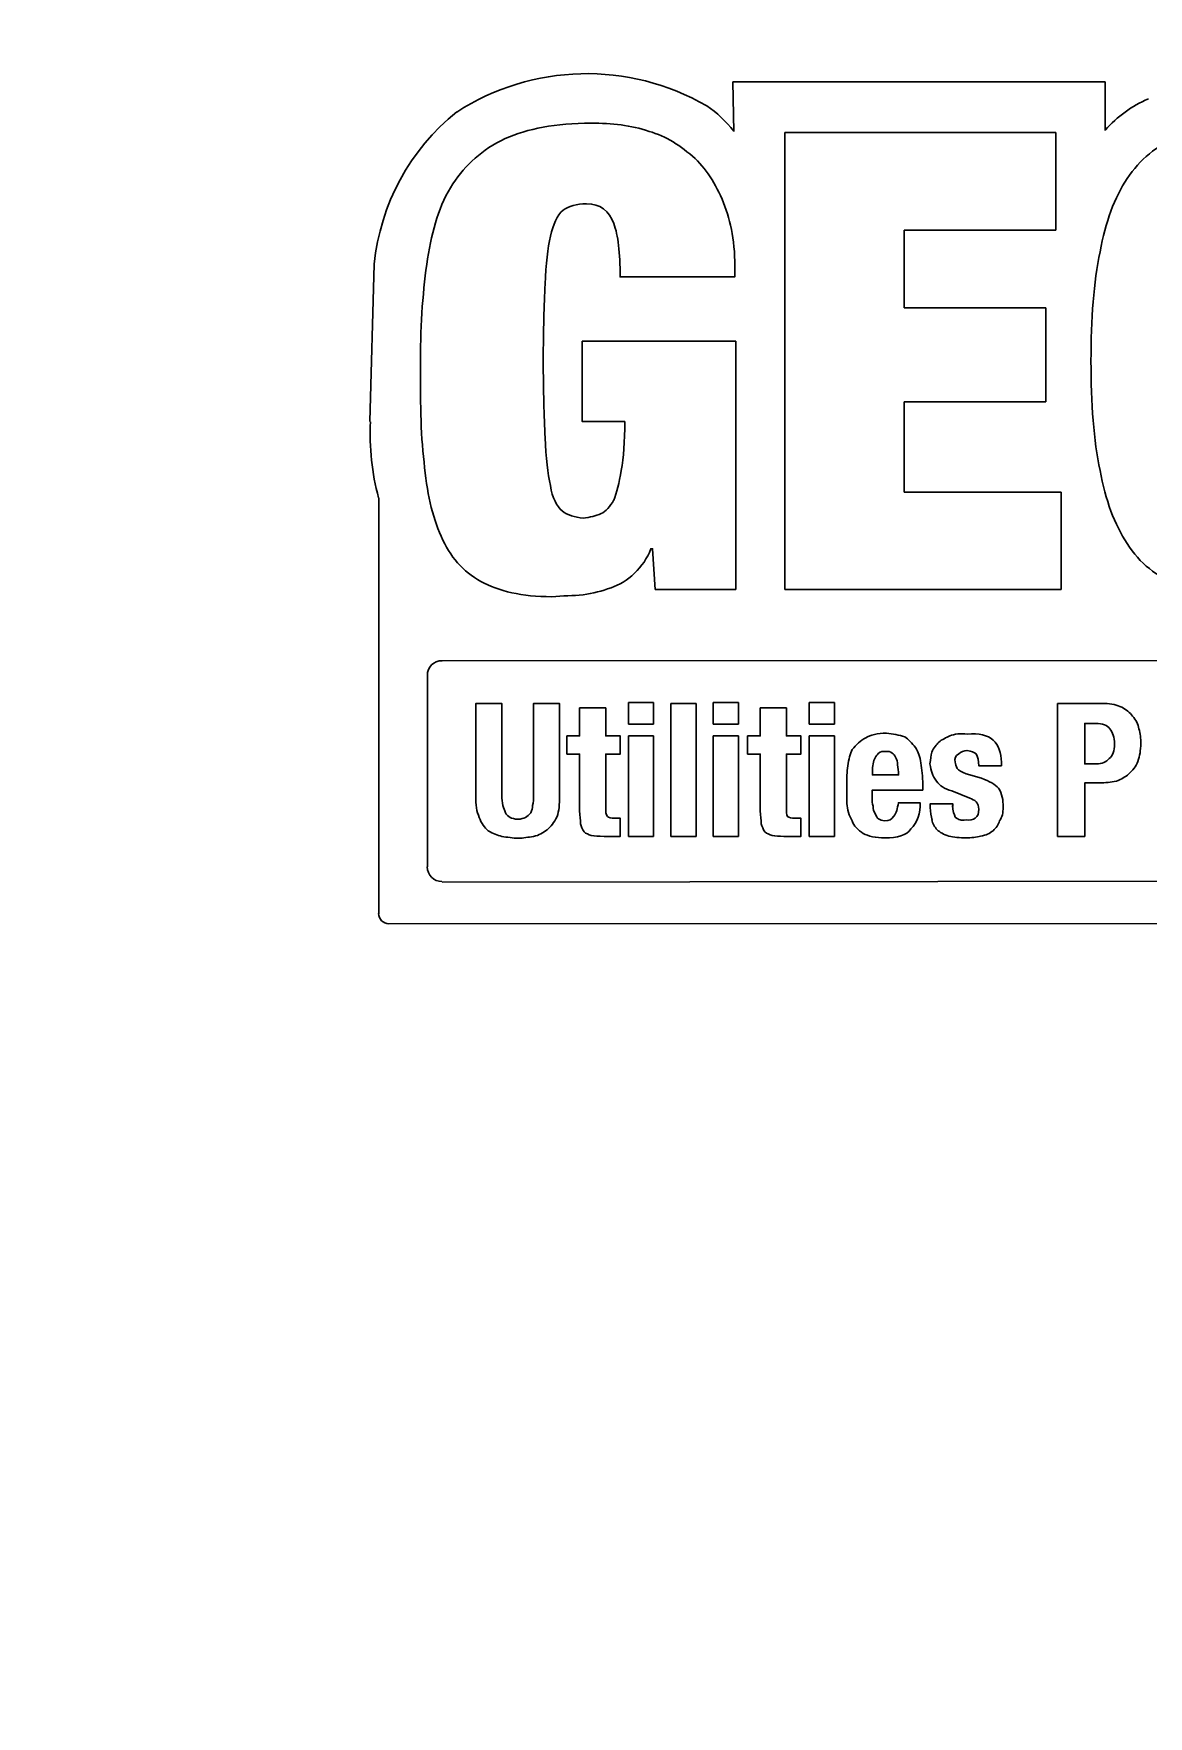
# Model space of a CAD drawing. Header units: feet. Extents: x -16154 to 3860, y -1534289809 to -1534279773.
# Drawn here: x -11130.2 to -11019.9, y -1534285351.2 to -1534285184.7 of the extents above; entities that cross this region are included whole.
import ezdxf

# ---------------------------------------------------------------- set-up
doc = ezdxf.new("R2010")
doc.units = ezdxf.units.FT
doc.header["$MEASUREMENT"] = 0
doc.layers.add('ASEDOLIKE - Level 4', color=7, linetype='Continuous', lineweight=0)
doc.layers.add('Level 18', color=7, linetype='Continuous', lineweight=0)

msp = doc.modelspace()

# ---------------------------------------------------------------- linework, layer by layer
at = {"layer": 'ASEDOLIKE - Level 4', "color": 7, "linetype": 'Continuous', "lineweight": 30}
for p, q in [((-11060.93, -1534285194.37), (-11061.02, -1534285189.45)), ((-11061.02, -1534285189.45), (-11024.19, -1534285189.45)), ((-11024.19, -1534285189.45), (-11024.19, -1534285194.28)), ((-11055.9, -1534285239.71), (-11055.9, -1534285194.47)), ((-11055.9, -1534285194.47), (-11029.08, -1534285194.47)), ((-11029.08, -1534285194.47), (-11029.08, -1534285204.13)), ((-11029.08, -1534285204.13), (-11044.1, -1534285204.13)), ((-11044.1, -1534285204.13), (-11044.1, -1534285211.82)), ((-11096.96, -1534285223.07), (-11096.51, -1534285207.51)), ((-11044.1, -1534285211.82), (-11030.07, -1534285211.82)), ((-11030.07, -1534285211.82), (-11030.07, -1534285221.12)), ((-11030.07, -1534285221.12), (-11044.1, -1534285221.12)), ((-11044.1, -1534285221.12), (-11044.1, -1534285230.06)), ((-11096.06, -1534285271.79), (-11096.06, -1534285230.67)), ((-11044.1, -1534285230.06), (-11028.55, -1534285230.06)), ((-11028.55, -1534285230.06), (-11028.55, -1534285239.71)), ((-11028.55, -1534285239.71), (-11055.9, -1534285239.71)), ((-11089.81, -1534285246.76), (-10874.53, -1534285246.67)), ((-11091.24, -1534285267.14), (-11091.24, -1534285248.19)), ((-11071.37, -1534285253.03), (-11071.37, -1534285250.89)), ((-11071.37, -1534285250.89), (-11068.87, -1534285250.89)), ((-11068.87, -1534285250.89), (-11068.87, -1534285253.03)), ((-11067.17, -1534285264.12), (-11067.17, -1534285250.98)), ((-11067.17, -1534285250.98), (-11064.67, -1534285250.98)), ((-11064.67, -1534285250.98), (-11064.67, -1534285264.12)), ((-11062.97, -1534285253.03), (-11062.97, -1534285250.89)), ((-11062.97, -1534285250.89), (-11060.46, -1534285250.89)), ((-11060.46, -1534285250.89), (-11060.46, -1534285253.03)), ((-11053.49, -1534285253.03), (-11053.49, -1534285250.89)), ((-11053.49, -1534285250.89), (-11050.99, -1534285250.89)), ((-11050.99, -1534285250.89), (-11050.99, -1534285253.03)), ((-11068.87, -1534285253.03), (-11071.37, -1534285253.03)), ((-11071.37, -1534285264.12), (-11071.37, -1534285254.19)), ((-11071.37, -1534285254.19), (-11068.87, -1534285254.19)), ((-11068.87, -1534285254.19), (-11068.87, -1534285264.12)), ((-11060.46, -1534285253.03), (-11062.97, -1534285253.03)), ((-11062.97, -1534285264.12), (-11062.97, -1534285254.19)), ((-11062.97, -1534285254.19), (-11060.46, -1534285254.19)), ((-11060.46, -1534285254.19), (-11060.46, -1534285264.12)), ((-11050.99, -1534285253.03), (-11053.49, -1534285253.03)), ((-11053.49, -1534285264.12), (-11053.49, -1534285254.19)), ((-11053.49, -1534285254.19), (-11050.99, -1534285254.19)), ((-11050.99, -1534285254.19), (-11050.99, -1534285264.12)), ((-11068.87, -1534285264.12), (-11071.37, -1534285264.12)), ((-11064.67, -1534285264.12), (-11067.17, -1534285264.12)), ((-11060.46, -1534285264.12), (-11062.97, -1534285264.12)), ((-11050.99, -1534285264.12), (-11053.49, -1534285264.12)), ((-10840.11, -1534285268.3), (-11089.81, -1534285268.66)), ((-10827.51, -1534285272.68), (-11095.08, -1534285272.77))]:
    msp.add_line(p, q, dxfattribs=at)
for centre, radius, start, end in [((-11070.87, -1534285202.18), 12.64, 38.2964, 54.9829), ((-11015.38, -1534285201.94), 11.7, 112.8532, 138.7764), ((-11089.81, -1534285248.19), 1.45, 90.0284, 179.9981), ((-11089.82, -1534285267.14), 1.45, 180.0006, 270.0696), ((-11095.06, -1534285271.74), 1.03, 180.6925, 269.2078)]:
    msp.add_arc(centre, radius, start, end, dxfattribs=at)
for centre, major_axis, start_param, end_param in [((-11075.48, -1534285212.25), (23.66, 0), 1.045896, 2.146179), ((-11074.43, -1534285209.69), (22.2, 0), 2.248847, 3.042134), ((-11072.11, -1534285224.29), (-24.81, 0), 6.235062, 6.542265)]:
    msp.add_ellipse(centre, major_axis=major_axis, ratio=0.997236, start_param=start_param, end_param=end_param, dxfattribs=at)
for points, knots in [([(-11060.75, -1534285215.11), (-11060.75, -1534285215.11), (-11060.75, -1534285239.69), (-11060.75, -1534285239.69), (-11060.75, -1534285239.69), (-11068.71, -1534285239.69), (-11068.71, -1534285239.69), (-11068.71, -1534285239.69), (-11068.98, -1534285235.67), (-11068.98, -1534285235.67), (-11068.98, -1534285235.67), (-11069.15, -1534285235.67), (-11069.15, -1534285235.67), (-11069.51, -1534285236.65), (-11070.05, -1534285237.37), (-11070.76, -1534285238.09), (-11071.48, -1534285238.8), (-11072.28, -1534285239.25), (-11073.09, -1534285239.52), (-11073.98, -1534285239.87), (-11074.88, -1534285240.05), (-11075.86, -1534285240.23), (-11076.84, -1534285240.32), (-11077.83, -1534285240.32), (-11078.99, -1534285240.41), (-11081.85, -1534285240.41), (-11084.26, -1534285239.87), (-11085.96, -1534285238.89), (-11087.75, -1534285237.91), (-11089, -1534285236.48), (-11089.9, -1534285234.42), (-11090.79, -1534285232.45), (-11091.33, -1534285230.04), (-11091.59, -1534285227.09), (-11091.95, -1534285224.14), (-11091.95, -1534285220.83), (-11091.95, -1534285216.99), (-11091.95, -1534285213.32), (-11091.68, -1534285209.92), (-11091.24, -1534285206.97), (-11090.79, -1534285204.11), (-11090.07, -1534285201.61), (-11088.73, -1534285199.55), (-11087.48, -1534285197.68), (-11085.87, -1534285196.16), (-11083.55, -1534285195.08), (-11081.4, -1534285194.1), (-11078.54, -1534285193.56), (-11075.06, -1534285193.56), (-11073, -1534285193.56), (-11071.12, -1534285193.74), (-11069.33, -1534285194.37), (-11067.64, -1534285194.82), (-11066.2, -1534285195.8), (-11064.77, -1534285197.05), (-11063.52, -1534285198.3), (-11062.54, -1534285199.82), (-11061.82, -1534285201.79), (-11061.11, -1534285203.67), (-11060.75, -1534285205.9), (-11060.84, -1534285208.76), (-11060.84, -1534285208.76), (-11072.19, -1534285208.76), (-11072.19, -1534285208.76), (-11072.19, -1534285206.35), (-11072.37, -1534285204.65), (-11072.82, -1534285203.49), (-11073.27, -1534285202.24), (-11074.16, -1534285201.52), (-11075.5, -1534285201.52), (-11076.49, -1534285201.52), (-11077.29, -1534285201.79), (-11077.83, -1534285202.15), (-11078.45, -1534285202.68), (-11078.81, -1534285203.58), (-11079.08, -1534285204.74), (-11079.35, -1534285205.9), (-11079.53, -1534285207.51), (-11079.61, -1534285209.48), (-11079.7, -1534285211.53), (-11079.79, -1534285214.04), (-11079.79, -1534285216.99), (-11079.79, -1534285220.12), (-11079.7, -1534285222.53), (-11079.61, -1534285224.68), (-11079.53, -1534285226.64), (-11079.35, -1534285228.25), (-11079.08, -1534285229.41), (-11078.9, -1534285230.67), (-11078.45, -1534285231.47), (-11077.92, -1534285231.92), (-11077.38, -1534285232.36), (-11076.66, -1534285232.54), (-11075.86, -1534285232.63), (-11075.14, -1534285232.54), (-11074.61, -1534285232.45), (-11074.07, -1534285232.18), (-11073.62, -1534285232.01), (-11073.18, -1534285231.47), (-11072.82, -1534285230.84)], [0, 0, 0, 0, 0.030303, 0.030303, 0.030303, 0.060606, 0.060606, 0.060606, 0.090909, 0.090909, 0.090909, 0.121212, 0.121212, 0.121212, 0.151515, 0.151515, 0.151515, 0.181818, 0.181818, 0.181818, 0.212121, 0.212121, 0.212121, 0.242424, 0.242424, 0.242424, 0.272727, 0.272727, 0.272727, 0.30303, 0.30303, 0.30303, 0.333333, 0.333333, 0.333333, 0.363636, 0.363636, 0.363636, 0.393939, 0.393939, 0.393939, 0.424242, 0.424242, 0.424242, 0.454545, 0.454545, 0.454545, 0.484848, 0.484848, 0.484848, 0.515152, 0.515152, 0.515152, 0.545455, 0.545455, 0.545455, 0.575758, 0.575758, 0.575758, 0.606061, 0.606061, 0.606061, 0.636364, 0.636364, 0.636364, 0.666667, 0.666667, 0.666667, 0.69697, 0.69697, 0.69697, 0.727273, 0.727273, 0.727273, 0.757576, 0.757576, 0.757576, 0.787879, 0.787879, 0.787879, 0.818182, 0.818182, 0.818182, 0.848485, 0.848485, 0.848485, 0.878788, 0.878788, 0.878788, 0.909091, 0.909091, 0.909091, 0.939394, 0.939394, 0.939394, 0.969697, 0.969697, 0.969697, 1, 1, 1, 1]), ([(-11024.7, -1534285206.28), (-11024.17, -1534285203.33), (-11023.27, -1534285200.91), (-11022.02, -1534285199.03), (-11020.77, -1534285197.16), (-11019.07, -1534285195.73), (-11017.02, -1534285194.92), (-11014.96, -1534285194.03), (-11012.37, -1534285193.58), (-11009.42, -1534285193.58), (-11006.38, -1534285193.58), (-11003.87, -1534285194.03), (-11001.82, -1534285194.92), (-10999.76, -1534285195.73), (-10998.06, -1534285197.16), (-10996.81, -1534285199.03), (-10995.56, -1534285200.91), (-10994.58, -1534285203.33), (-10994.04, -1534285206.28), (-10993.5, -1534285209.31), (-10993.24, -1534285212.89), (-10993.24, -1534285217.09), (-10993.24, -1534285221.29), (-10993.5, -1534285224.96), (-10994.04, -1534285227.91), (-10994.58, -1534285230.86), (-10995.56, -1534285233.27), (-10996.81, -1534285235.15), (-10998.06, -1534285237.12), (-10999.76, -1534285238.46), (-11001.82, -1534285239.17), (-11003.87, -1534285239.98), (-11006.38, -1534285240.43), (-11009.42, -1534285240.43), (-11012.37, -1534285240.43), (-11014.96, -1534285239.98), (-11017.02, -1534285239.17), (-11019.07, -1534285238.46), (-11020.77, -1534285237.12), (-11022.02, -1534285235.15), (-11023.27, -1534285233.27), (-11024.17, -1534285230.86), (-11024.7, -1534285227.91), (-11025.33, -1534285224.96), (-11025.6, -1534285221.29), (-11025.6, -1534285217.09), (-11025.6, -1534285212.89), (-11025.33, -1534285209.31), (-11024.7, -1534285206.28)], [0, 0, 0, 0, 0.0625, 0.0625, 0.0625, 0.125, 0.125, 0.125, 0.1875, 0.1875, 0.1875, 0.25, 0.25, 0.25, 0.3125, 0.3125, 0.3125, 0.375, 0.375, 0.375, 0.4375, 0.4375, 0.4375, 0.5, 0.5, 0.5, 0.5625, 0.5625, 0.5625, 0.625, 0.625, 0.625, 0.6875, 0.6875, 0.6875, 0.75, 0.75, 0.75, 0.8125, 0.8125, 0.8125, 0.875, 0.875, 0.875, 0.9375, 0.9375, 0.9375, 1, 1, 1, 1]), ([(-11072.8, -1534285230.86), (-11072.53, -1534285230.14), (-11072.26, -1534285229.16), (-11072.09, -1534285227.91), (-11071.82, -1534285226.66), (-11071.73, -1534285225.05), (-11071.73, -1534285223.08), (-11071.73, -1534285223.08), (-11075.93, -1534285223.08), (-11075.93, -1534285223.08), (-11075.93, -1534285223.08), (-11075.93, -1534285215.13), (-11075.93, -1534285215.13), (-11075.93, -1534285215.13), (-11060.73, -1534285215.13), (-11060.73, -1534285215.13)], [0, 0, 0, 0, 0.2, 0.2, 0.2, 0.4, 0.4, 0.4, 0.6, 0.6, 0.6, 0.8, 0.8, 0.8, 1, 1, 1, 1]), ([(-11083.89, -1534285260.09), (-11083.89, -1534285260.45), (-11083.8, -1534285260.72), (-11083.8, -1534285261.08), (-11083.71, -1534285261.35), (-11083.62, -1534285261.52), (-11083.53, -1534285261.79), (-11083.44, -1534285261.97), (-11083.26, -1534285262.15), (-11083.08, -1534285262.24), (-11082.9, -1534285262.33), (-11082.64, -1534285262.42), (-11082.28, -1534285262.42), (-11082.01, -1534285262.42), (-11081.74, -1534285262.33), (-11081.56, -1534285262.24), (-11081.38, -1534285262.15), (-11081.2, -1534285261.97), (-11081.03, -1534285261.79), (-11080.94, -1534285261.52), (-11080.85, -1534285261.35), (-11080.85, -1534285261.08), (-11080.76, -1534285260.72), (-11080.76, -1534285260.45), (-11080.76, -1534285260.09), (-11080.76, -1534285260.09), (-11080.76, -1534285250.98), (-11080.76, -1534285250.98), (-11080.76, -1534285250.98), (-11078.17, -1534285250.98), (-11078.17, -1534285250.98), (-11078.17, -1534285250.98), (-11078.17, -1534285260.09), (-11078.17, -1534285260.09), (-11078.17, -1534285260.99), (-11078.25, -1534285261.61), (-11078.43, -1534285262.15), (-11078.7, -1534285262.78), (-11079.06, -1534285263.13), (-11079.42, -1534285263.49), (-11079.77, -1534285263.76), (-11080.22, -1534285264.03), (-11080.76, -1534285264.12), (-11081.29, -1534285264.21), (-11081.74, -1534285264.3), (-11082.28, -1534285264.3), (-11082.81, -1534285264.3), (-11083.35, -1534285264.21), (-11083.89, -1534285264.12), (-11084.33, -1534285264.03), (-11084.78, -1534285263.85), (-11085.23, -1534285263.58), (-11085.59, -1534285263.22), (-11085.94, -1534285262.87), (-11086.12, -1534285262.24), (-11086.39, -1534285261.7), (-11086.48, -1534285260.99), (-11086.48, -1534285260.09), (-11086.48, -1534285260.09), (-11086.48, -1534285250.98), (-11086.48, -1534285250.98), (-11086.48, -1534285250.98), (-11083.89, -1534285250.98), (-11083.89, -1534285250.98), (-11083.89, -1534285250.98), (-11083.89, -1534285260.09), (-11083.89, -1534285260.09)], [0, 0, 0, 0, 0.045455, 0.045455, 0.045455, 0.090909, 0.090909, 0.090909, 0.136364, 0.136364, 0.136364, 0.181818, 0.181818, 0.181818, 0.227273, 0.227273, 0.227273, 0.272727, 0.272727, 0.272727, 0.318182, 0.318182, 0.318182, 0.363636, 0.363636, 0.363636, 0.409091, 0.409091, 0.409091, 0.454545, 0.454545, 0.454545, 0.5, 0.5, 0.5, 0.545455, 0.545455, 0.545455, 0.590909, 0.590909, 0.590909, 0.636364, 0.636364, 0.636364, 0.681818, 0.681818, 0.681818, 0.727273, 0.727273, 0.727273, 0.772727, 0.772727, 0.772727, 0.818182, 0.818182, 0.818182, 0.863636, 0.863636, 0.863636, 0.909091, 0.909091, 0.909091, 0.954545, 0.954545, 0.954545, 1, 1, 1, 1]), ([(-11024.26, -1534285250.98), (-11023.54, -1534285250.98), (-11023.01, -1534285251.15), (-11022.56, -1534285251.33), (-11022.11, -1534285251.6), (-11021.75, -1534285251.87), (-11021.49, -1534285252.23), (-11021.13, -1534285252.58), (-11020.95, -1534285253.03), (-11020.86, -1534285253.48), (-11020.68, -1534285253.93), (-11020.68, -1534285254.46), (-11020.68, -1534285254.91), (-11020.68, -1534285255.62), (-11020.77, -1534285256.16), (-11020.95, -1534285256.7), (-11021.13, -1534285257.23), (-11021.49, -1534285257.59), (-11021.84, -1534285257.95), (-11022.2, -1534285258.22), (-11022.56, -1534285258.48), (-11023.09, -1534285258.66), (-11023.63, -1534285258.75), (-11024.17, -1534285258.84), (-11024.79, -1534285258.84), (-11024.79, -1534285258.84), (-11026.22, -1534285258.84), (-11026.22, -1534285258.84), (-11026.22, -1534285258.84), (-11026.22, -1534285264.12), (-11026.22, -1534285264.12), (-11026.22, -1534285264.12), (-11028.91, -1534285264.12), (-11028.91, -1534285264.12), (-11028.91, -1534285264.12), (-11028.91, -1534285250.98), (-11028.91, -1534285250.98), (-11028.91, -1534285250.98), (-11024.26, -1534285250.98), (-11024.26, -1534285250.98)], [0, 0, 0, 0, 0.076923, 0.076923, 0.076923, 0.153846, 0.153846, 0.153846, 0.230769, 0.230769, 0.230769, 0.307692, 0.307692, 0.307692, 0.384615, 0.384615, 0.384615, 0.461538, 0.461538, 0.461538, 0.538462, 0.538462, 0.538462, 0.615385, 0.615385, 0.615385, 0.692308, 0.692308, 0.692308, 0.769231, 0.769231, 0.769231, 0.846154, 0.846154, 0.846154, 0.923077, 0.923077, 0.923077, 1, 1, 1, 1]), ([(-11073.61, -1534285251.42), (-11073.61, -1534285251.42), (-11073.61, -1534285254.19), (-11073.61, -1534285254.19), (-11073.61, -1534285254.19), (-11072.18, -1534285254.19), (-11072.18, -1534285254.19), (-11072.18, -1534285254.19), (-11072.18, -1534285255.98), (-11072.18, -1534285255.98), (-11072.18, -1534285255.98), (-11073.61, -1534285255.98), (-11073.61, -1534285255.98), (-11073.61, -1534285255.98), (-11073.61, -1534285261.26), (-11073.61, -1534285261.26), (-11073.61, -1534285261.7), (-11073.61, -1534285261.97), (-11073.43, -1534285262.15), (-11073.34, -1534285262.24), (-11073.07, -1534285262.33), (-11072.71, -1534285262.33), (-11072.62, -1534285262.33), (-11072.53, -1534285262.33), (-11072.44, -1534285262.33), (-11072.35, -1534285262.33), (-11072.26, -1534285262.33), (-11072.18, -1534285262.33), (-11072.18, -1534285262.33), (-11072.18, -1534285264.12), (-11072.18, -1534285264.12), (-11072.44, -1534285264.12), (-11072.71, -1534285264.12), (-11072.98, -1534285264.12), (-11073.25, -1534285264.12), (-11073.52, -1534285264.12), (-11073.78, -1534285264.12), (-11074.32, -1534285264.12), (-11074.68, -1534285264.12), (-11075.04, -1534285264.03), (-11075.3, -1534285263.94), (-11075.57, -1534285263.85), (-11075.75, -1534285263.67), (-11075.93, -1534285263.4), (-11076.02, -1534285263.13), (-11076.11, -1534285262.87), (-11076.11, -1534285262.51), (-11076.2, -1534285262.06), (-11076.2, -1534285261.61), (-11076.2, -1534285261.61), (-11076.2, -1534285255.98), (-11076.2, -1534285255.98), (-11076.2, -1534285255.98), (-11077.45, -1534285255.98), (-11077.45, -1534285255.98), (-11077.45, -1534285255.98), (-11077.45, -1534285254.19), (-11077.45, -1534285254.19), (-11077.45, -1534285254.19), (-11076.2, -1534285254.19), (-11076.2, -1534285254.19), (-11076.2, -1534285254.19), (-11076.2, -1534285251.42), (-11076.2, -1534285251.42), (-11076.2, -1534285251.42), (-11073.61, -1534285251.42), (-11073.61, -1534285251.42)], [0, 0, 0, 0, 0.045455, 0.045455, 0.045455, 0.090909, 0.090909, 0.090909, 0.136364, 0.136364, 0.136364, 0.181818, 0.181818, 0.181818, 0.227273, 0.227273, 0.227273, 0.272727, 0.272727, 0.272727, 0.318182, 0.318182, 0.318182, 0.363636, 0.363636, 0.363636, 0.409091, 0.409091, 0.409091, 0.454545, 0.454545, 0.454545, 0.5, 0.5, 0.5, 0.545455, 0.545455, 0.545455, 0.590909, 0.590909, 0.590909, 0.636364, 0.636364, 0.636364, 0.681818, 0.681818, 0.681818, 0.727273, 0.727273, 0.727273, 0.772727, 0.772727, 0.772727, 0.818182, 0.818182, 0.818182, 0.863636, 0.863636, 0.863636, 0.909091, 0.909091, 0.909091, 0.954545, 0.954545, 0.954545, 1, 1, 1, 1]), ([(-11055.73, -1534285251.42), (-11055.73, -1534285251.42), (-11055.73, -1534285254.19), (-11055.73, -1534285254.19), (-11055.73, -1534285254.19), (-11054.3, -1534285254.19), (-11054.3, -1534285254.19), (-11054.3, -1534285254.19), (-11054.3, -1534285255.98), (-11054.3, -1534285255.98), (-11054.3, -1534285255.98), (-11055.73, -1534285255.98), (-11055.73, -1534285255.98), (-11055.73, -1534285255.98), (-11055.73, -1534285261.26), (-11055.73, -1534285261.26), (-11055.73, -1534285261.7), (-11055.73, -1534285261.97), (-11055.64, -1534285262.15), (-11055.46, -1534285262.24), (-11055.28, -1534285262.33), (-11054.83, -1534285262.33), (-11054.74, -1534285262.33), (-11054.65, -1534285262.33), (-11054.56, -1534285262.33), (-11054.47, -1534285262.33), (-11054.38, -1534285262.33), (-11054.3, -1534285262.33), (-11054.3, -1534285262.33), (-11054.3, -1534285264.12), (-11054.3, -1534285264.12), (-11054.56, -1534285264.12), (-11054.83, -1534285264.12), (-11055.1, -1534285264.12), (-11055.37, -1534285264.12), (-11055.64, -1534285264.12), (-11055.99, -1534285264.12), (-11056.44, -1534285264.12), (-11056.8, -1534285264.12), (-11057.16, -1534285264.03), (-11057.42, -1534285263.94), (-11057.69, -1534285263.85), (-11057.87, -1534285263.67), (-11058.05, -1534285263.4), (-11058.14, -1534285263.13), (-11058.23, -1534285262.87), (-11058.23, -1534285262.51), (-11058.32, -1534285262.06), (-11058.32, -1534285261.61), (-11058.32, -1534285261.61), (-11058.32, -1534285255.98), (-11058.32, -1534285255.98), (-11058.32, -1534285255.98), (-11059.57, -1534285255.98), (-11059.57, -1534285255.98), (-11059.57, -1534285255.98), (-11059.57, -1534285254.19), (-11059.57, -1534285254.19), (-11059.57, -1534285254.19), (-11058.32, -1534285254.19), (-11058.32, -1534285254.19), (-11058.32, -1534285254.19), (-11058.32, -1534285251.42), (-11058.32, -1534285251.42), (-11058.32, -1534285251.42), (-11055.73, -1534285251.42), (-11055.73, -1534285251.42)], [0, 0, 0, 0, 0.045455, 0.045455, 0.045455, 0.090909, 0.090909, 0.090909, 0.136364, 0.136364, 0.136364, 0.181818, 0.181818, 0.181818, 0.227273, 0.227273, 0.227273, 0.272727, 0.272727, 0.272727, 0.318182, 0.318182, 0.318182, 0.363636, 0.363636, 0.363636, 0.409091, 0.409091, 0.409091, 0.454545, 0.454545, 0.454545, 0.5, 0.5, 0.5, 0.545455, 0.545455, 0.545455, 0.590909, 0.590909, 0.590909, 0.636364, 0.636364, 0.636364, 0.681818, 0.681818, 0.681818, 0.727273, 0.727273, 0.727273, 0.772727, 0.772727, 0.772727, 0.818182, 0.818182, 0.818182, 0.863636, 0.863636, 0.863636, 0.909091, 0.909091, 0.909091, 0.954545, 0.954545, 0.954545, 1, 1, 1, 1]), ([(-11047.25, -1534285260.35), (-11047.25, -1534285260.61), (-11047.25, -1534285260.88), (-11047.16, -1534285261.15), (-11047.16, -1534285261.42), (-11047.07, -1534285261.69), (-11046.98, -1534285261.78), (-11046.89, -1534285262.13), (-11046.72, -1534285262.31), (-11046.63, -1534285262.4), (-11046.45, -1534285262.49), (-11046.27, -1534285262.58), (-11046, -1534285262.58), (-11045.55, -1534285262.58), (-11045.37, -1534285262.49), (-11045.11, -1534285262.13), (-11044.84, -1534285261.78), (-11044.75, -1534285261.42), (-11044.66, -1534285260.79), (-11044.66, -1534285260.79), (-11042.51, -1534285260.79), (-11042.51, -1534285260.79), (-11042.42, -1534285261.78), (-11042.78, -1534285262.76), (-11043.41, -1534285263.39), (-11043.85, -1534285264.01), (-11044.75, -1534285264.28), (-11046, -1534285264.28), (-11046.89, -1534285264.28), (-11047.61, -1534285264.1), (-11048.15, -1534285263.83), (-11048.59, -1534285263.47), (-11049.13, -1534285263.12), (-11049.22, -1534285262.58), (-11049.58, -1534285262.13), (-11049.67, -1534285261.42), (-11049.76, -1534285260.88), (-11049.76, -1534285260.17), (-11049.76, -1534285259.72), (-11049.76, -1534285259.09), (-11049.76, -1534285258.38), (-11049.76, -1534285257.75), (-11049.67, -1534285257.13), (-11049.58, -1534285256.5), (-11049.4, -1534285255.97), (-11049.22, -1534285255.52), (-11048.86, -1534285255.07), (-11048.41, -1534285254.62), (-11047.88, -1534285254.36), (-11047.43, -1534285254.09), (-11046.72, -1534285253.91), (-11045.82, -1534285253.91), (-11045.2, -1534285254), (-11044.57, -1534285254.09), (-11044.03, -1534285254.27), (-11043.68, -1534285254.53), (-11043.32, -1534285254.89), (-11042.96, -1534285255.34), (-11042.69, -1534285255.79), (-11042.51, -1534285256.23), (-11042.42, -1534285256.86), (-11042.33, -1534285257.49), (-11042.25, -1534285258.2), (-11042.25, -1534285259), (-11042.25, -1534285259), (-11042.25, -1534285259.54), (-11042.25, -1534285259.54), (-11042.25, -1534285259.54), (-11047.25, -1534285259.54), (-11047.25, -1534285259.54), (-11047.25, -1534285259.54), (-11047.25, -1534285260.35), (-11047.25, -1534285260.35)], [0, 0, 0, 0, 0.041667, 0.041667, 0.041667, 0.083333, 0.083333, 0.083333, 0.125, 0.125, 0.125, 0.166667, 0.166667, 0.166667, 0.208333, 0.208333, 0.208333, 0.25, 0.25, 0.25, 0.291667, 0.291667, 0.291667, 0.333333, 0.333333, 0.333333, 0.375, 0.375, 0.375, 0.416667, 0.416667, 0.416667, 0.458333, 0.458333, 0.458333, 0.5, 0.5, 0.5, 0.541667, 0.541667, 0.541667, 0.583333, 0.583333, 0.583333, 0.625, 0.625, 0.625, 0.666667, 0.666667, 0.666667, 0.708333, 0.708333, 0.708333, 0.75, 0.75, 0.75, 0.791667, 0.791667, 0.791667, 0.833333, 0.833333, 0.833333, 0.875, 0.875, 0.875, 0.916667, 0.916667, 0.916667, 0.958333, 0.958333, 0.958333, 1, 1, 1, 1]), ([(-11039.3, -1534285261.06), (-11039.3, -1534285261.6), (-11039.12, -1534285261.96), (-11039.03, -1534285262.22), (-11038.67, -1534285262.49), (-11038.49, -1534285262.58), (-11037.95, -1534285262.49), (-11037.6, -1534285262.58), (-11037.24, -1534285262.49), (-11037.06, -1534285262.31), (-11036.79, -1534285262.13), (-11036.7, -1534285261.87), (-11036.7, -1534285261.42), (-11036.7, -1534285261.15), (-11036.79, -1534285260.88), (-11036.97, -1534285260.7), (-11037.15, -1534285260.52), (-11037.33, -1534285260.44), (-11037.6, -1534285260.35), (-11037.6, -1534285260.35), (-11039.38, -1534285259.63), (-11039.38, -1534285259.63), (-11040.1, -1534285259.45), (-11040.55, -1534285259.09), (-11040.9, -1534285258.65), (-11041.26, -1534285258.11), (-11041.44, -1534285257.66), (-11041.53, -1534285256.95), (-11041.44, -1534285256.5), (-11041.44, -1534285256.14), (-11041.35, -1534285255.79), (-11041.17, -1534285255.34), (-11040.9, -1534285255.07), (-11040.64, -1534285254.8), (-11040.37, -1534285254.53), (-11039.92, -1534285254.36), (-11039.56, -1534285254.18), (-11039.12, -1534285254), (-11038.49, -1534285253.91), (-11037.86, -1534285254), (-11036.7, -1534285253.91), (-11035.81, -1534285254.09), (-11035.27, -1534285254.62), (-11034.74, -1534285255.07), (-11034.47, -1534285255.88), (-11034.47, -1534285256.77), (-11034.47, -1534285256.77), (-11034.47, -1534285257.13), (-11034.47, -1534285257.13), (-11034.47, -1534285257.13), (-11036.7, -1534285257.13), (-11036.7, -1534285257.13), (-11036.7, -1534285256.68), (-11036.79, -1534285256.23), (-11036.97, -1534285255.97), (-11037.15, -1534285255.79), (-11037.42, -1534285255.7), (-11037.86, -1534285255.61), (-11038.13, -1534285255.7), (-11038.49, -1534285255.7), (-11038.67, -1534285255.97), (-11039.03, -1534285256.14), (-11039.12, -1534285256.41), (-11039.03, -1534285256.77), (-11039.03, -1534285256.95), (-11038.94, -1534285257.22), (-11038.85, -1534285257.4), (-11038.67, -1534285257.57), (-11038.4, -1534285257.75), (-11037.95, -1534285257.93), (-11037.95, -1534285257.93), (-11036.43, -1534285258.38), (-11036.43, -1534285258.38), (-11035.63, -1534285258.65), (-11035.09, -1534285259), (-11034.74, -1534285259.36), (-11034.38, -1534285259.9), (-11034.29, -1534285260.52), (-11034.29, -1534285261.24), (-11034.29, -1534285261.78), (-11034.38, -1534285262.22), (-11034.65, -1534285262.58), (-11034.74, -1534285262.94), (-11035, -1534285263.3), (-11035.27, -1534285263.56), (-11035.63, -1534285263.83), (-11035.99, -1534285264.01), (-11036.52, -1534285264.1), (-11036.88, -1534285264.19), (-11037.51, -1534285264.28), (-11037.95, -1534285264.28), (-11038.58, -1534285264.28), (-11039.21, -1534285264.19), (-11039.65, -1534285264.1), (-11040.19, -1534285263.92), (-11040.55, -1534285263.74), (-11040.82, -1534285263.47), (-11041.08, -1534285263.21), (-11041.26, -1534285262.85), (-11041.35, -1534285262.49)], [0, 0, 0, 0, 0.030303, 0.030303, 0.030303, 0.060606, 0.060606, 0.060606, 0.090909, 0.090909, 0.090909, 0.121212, 0.121212, 0.121212, 0.151515, 0.151515, 0.151515, 0.181818, 0.181818, 0.181818, 0.212121, 0.212121, 0.212121, 0.242424, 0.242424, 0.242424, 0.272727, 0.272727, 0.272727, 0.30303, 0.30303, 0.30303, 0.333333, 0.333333, 0.333333, 0.363636, 0.363636, 0.363636, 0.393939, 0.393939, 0.393939, 0.424242, 0.424242, 0.424242, 0.454545, 0.454545, 0.454545, 0.484848, 0.484848, 0.484848, 0.515152, 0.515152, 0.515152, 0.545455, 0.545455, 0.545455, 0.575758, 0.575758, 0.575758, 0.606061, 0.606061, 0.606061, 0.636364, 0.636364, 0.636364, 0.666667, 0.666667, 0.666667, 0.69697, 0.69697, 0.69697, 0.727273, 0.727273, 0.727273, 0.757576, 0.757576, 0.757576, 0.787879, 0.787879, 0.787879, 0.818182, 0.818182, 0.818182, 0.848485, 0.848485, 0.848485, 0.878788, 0.878788, 0.878788, 0.909091, 0.909091, 0.909091, 0.939394, 0.939394, 0.939394, 0.969697, 0.969697, 0.969697, 1, 1, 1, 1]), ([(-11025.06, -1534285256.96), (-11024.53, -1534285256.96), (-11024.08, -1534285256.79), (-11023.81, -1534285256.43), (-11023.45, -1534285256.16), (-11023.27, -1534285255.62), (-11023.27, -1534285255), (-11023.27, -1534285254.28), (-11023.45, -1534285253.84), (-11023.72, -1534285253.48), (-11023.99, -1534285253.12), (-11024.44, -1534285252.94), (-11025.15, -1534285252.94), (-11025.15, -1534285252.94), (-11026.22, -1534285252.94), (-11026.22, -1534285252.94), (-11026.22, -1534285252.94), (-11026.22, -1534285256.96), (-11026.22, -1534285256.96), (-11026.22, -1534285256.96), (-11025.06, -1534285256.96), (-11025.06, -1534285256.96)], [0, 0, 0, 0, 0.142857, 0.142857, 0.142857, 0.285714, 0.285714, 0.285714, 0.428571, 0.428571, 0.428571, 0.571429, 0.571429, 0.571429, 0.714286, 0.714286, 0.714286, 0.857143, 0.857143, 0.857143, 1, 1, 1, 1]), ([(-11044.73, -1534285257.05), (-11044.73, -1534285256.79), (-11044.82, -1534285256.52), (-11044.91, -1534285256.34), (-11045, -1534285256.07), (-11045.18, -1534285255.98), (-11045.27, -1534285255.89), (-11045.44, -1534285255.71), (-11045.71, -1534285255.71), (-11045.89, -1534285255.71), (-11046.16, -1534285255.71), (-11046.43, -1534285255.71), (-11046.61, -1534285255.89), (-11046.7, -1534285255.98), (-11046.88, -1534285256.16), (-11046.96, -1534285256.34), (-11047.05, -1534285256.52), (-11047.14, -1534285256.7), (-11047.14, -1534285256.96), (-11047.23, -1534285257.23), (-11047.23, -1534285257.41), (-11047.23, -1534285257.68), (-11047.23, -1534285257.68), (-11047.23, -1534285258.04), (-11047.23, -1534285258.04), (-11047.23, -1534285258.04), (-11044.64, -1534285258.04), (-11044.64, -1534285258.04), (-11044.64, -1534285257.68), (-11044.73, -1534285257.32), (-11044.73, -1534285257.05)], [0, 0, 0, 0, 0.1, 0.1, 0.1, 0.2, 0.2, 0.2, 0.3, 0.3, 0.3, 0.4, 0.4, 0.4, 0.5, 0.5, 0.5, 0.6, 0.6, 0.6, 0.7, 0.7, 0.7, 0.8, 0.8, 0.8, 0.9, 0.9, 0.9, 1, 1, 1, 1]), ([(-11041.33, -1534285262.51), (-11041.42, -1534285262.15), (-11041.51, -1534285261.7), (-11041.51, -1534285261.26), (-11041.51, -1534285261.26), (-11041.51, -1534285260.9), (-11041.51, -1534285260.9), (-11041.51, -1534285260.9), (-11039.28, -1534285260.9), (-11039.28, -1534285260.9), (-11039.28, -1534285260.9), (-11039.28, -1534285261.17), (-11039.28, -1534285261.17)], [0, 0, 0, 0, 0.25, 0.25, 0.25, 0.5, 0.5, 0.5, 0.75, 0.75, 0.75, 1, 1, 1, 1])]:
    msp.add_open_spline(points, degree=3, knots=knots, dxfattribs=at)
at = {"layer": 'Level 18', "color": 1, "linetype": 'Continuous', "lineweight": 30, "ltscale": 8.004}
msp.add_circle((-10871.74, -1534285313.29), 769.37, dxfattribs=at)

doc.saveas('drawing.dxf')
